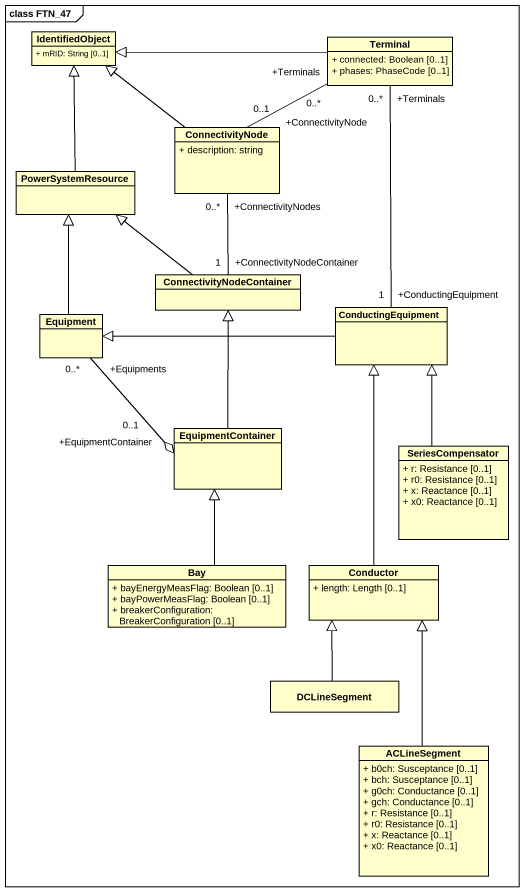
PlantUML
@startuml
mainframe class FTN_47
hide circle
hide empty members
skinparam classAttributeIconSize 0
class IdentifiedObject {
  + mRID: String [0..1]
}
class Terminal {
  + connected: Boolean [0..1]
  + phases: PhaseCode [0..1]
}
class ConnectivityNode {
  + description: string
}
class PowerSystemResource
class ConnectivityNodeContainer
class Equipment
class ConductingEquipment
class EquipmentContainer
class SeriesCompensator {
  + r: Resistance [0..1]
  + r0: Resistance [0..1]
  + x: Reactance [0..1]
  + x0: Reactance [0..1]
}
class Bay {
  + bayEnergyMeasFlag: Boolean [0..1]
  + bayPowerMeasFlag: Boolean [0..1]
  + breakerConfiguration: BreakerConfiguration [0..1]
}
class Conductor {
  + length: Length [0..1]
}
class DCLineSegment
class ACLineSegment {
  + b0ch: Susceptance [0..1]
  + bch: Susceptance [0..1]
  + g0ch: Conductance [0..1]
  + gch: Conductance [0..1]
  + r: Resistance [0..1]
  + r0: Resistance [0..1]
  + x: Reactance [0..1]
  + x0: Reactance [0..1]
}
Terminal -left-|> IdentifiedObject
Terminal "+Terminals\n0..*" -- "+ConnectivityNode\n0..1" ConnectivityNode
Terminal "+Terminals\n0..*" -- "+ConductingEquipment\n1" ConductingEquipment
ConnectivityNode -up-|> IdentifiedObject
ConnectivityNode "+ConnectivityNodes\n0..*" -- "+ConnectivityNodeContainer\n1" ConnectivityNodeContainer
PowerSystemResource -up-|> IdentifiedObject
ConnectivityNodeContainer -up-|> PowerSystemResource
Equipment -up-|> PowerSystemResource
ConductingEquipment -left-|> Equipment
EquipmentContainer -up-|> ConnectivityNodeContainer
EquipmentContainer "+EquipmentContainer\n0..1" o-up- "+Equipments\n0..*" Equipment
SeriesCompensator -up-|> ConductingEquipment
Bay -up-|> EquipmentContainer
Conductor -up-|> ConductingEquipment
DCLineSegment -up-|> Conductor
ACLineSegment -up-|> Conductor
@enduml
